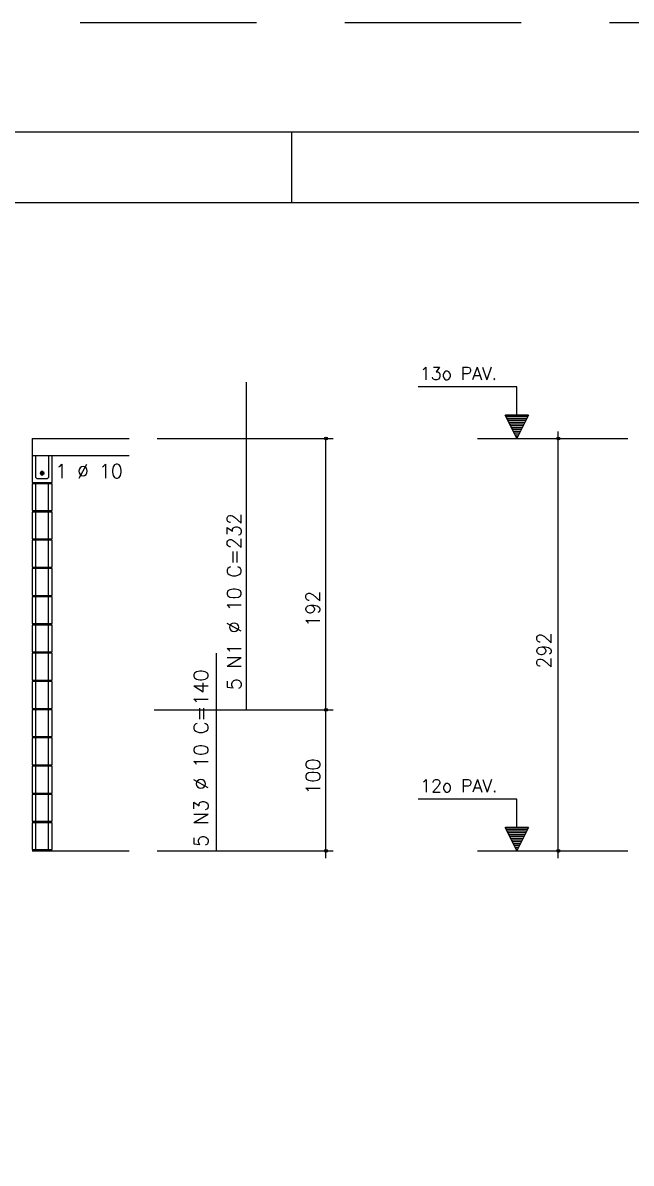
# Model space of a CAD drawing. Extents: x -1.9 to 86, y -1.6 to 60.9.
# Drawn here: x 30.24 to 38.86, y 44.79 to 60.95 of the extents above; entities that cross this region are included whole.
import ezdxf

# ---------------------------------------------------------------- set-up
doc = ezdxf.new("R2010")
doc.units = 0
doc.header["$MEASUREMENT"] = 0
doc.linetypes.add('HIDDEN', pattern=[0.375, 0.25, -0.125])
doc.layers.get('0').update_dxf_attribs({"linetype": 'CONTINUOUS'})
doc.layers.get('Defpoints').update_dxf_attribs({"linetype": 'CONTINUOUS'})
for name, color, linetype in [('ARQ_FOLHA', 7, 'CONTINUOUS'), ('PENA_01', 1, 'CONTINUOUS'), ('PENA_02', 2, 'CONTINUOUS'), ('PENA_03', 3, 'CONTINUOUS'), ('PENA_05', 5, 'CONTINUOUS')]:
    doc.layers.add(name, color=color, linetype=linetype)
doc.styles.get("Standard").update_dxf_attribs({"font": 'ROMANS.SHX'})

# ---------------------------------------------------------------- blocks, each defined once
blk = doc.blocks.new('FOLHA A1 - 841 X 594')
at = {"layer": 'ARQ_FOLHA', "color": 1}
blk.add_line((-500.5, 584), (-500.5, 594), dxfattribs=at)
for points in [[(-841, 0), (0, 0), (0, 594), (-841, 594)], [(-816, 10), (-10, 10), (-10, 584), (-816, 584)]]:
    blk.add_lwpolyline(points, close=True, dxfattribs=at)
at = {"layer": 'Defpoints', "color": 8, "linetype": 'HIDDEN', "ltscale": 100}
blk.add_lwpolyline([(-860.5, 609.5), (-860.5, -15.5), (19.5, -15.5), (19.5, 609.5)], close=True, dxfattribs=at)
blk = doc.blocks.new('*U24')
blk.add_blockref('FOLHA A1 - 841 X 594', (0, 0))

msp = doc.modelspace()

# ---------------------------------------------------------------- linework, layer by layer
at = {"layer": 'PENA_01', "linetype": 'Continuous'}
for p, q in [((36.67864, 55.056295), (38.809504, 55.056295)), ((36.67864, 49.216295), (38.809504, 49.216295))]:
    msp.add_line(p, q, dxfattribs=at)
at = {"layer": 'PENA_02', "linetype": 'Continuous'}
for centre, radius in [((34.533419, 55.056295), 0.02), ((37.824786, 55.056295), 0.02), ((34.533419, 55.056295), 0.01), ((37.824786, 55.056295), 0.01), ((34.533419, 51.216295), 0.02), ((34.533419, 51.216295), 0.01), ((34.533419, 49.216295), 0.02), ((34.533419, 49.216295), 0.01), ((37.824786, 49.216295), 0.02), ((37.824786, 49.216295), 0.01)]:
    msp.add_circle(centre, radius, dxfattribs=at)
at = {"layer": 'PENA_03', "linetype": 'Continuous'}
for p, q in [((37.237639, 55.788161), (35.837639, 55.788161)), ((37.237639, 55.388161), (37.237639, 55.788161)), ((37.239039, 55.388161), (37.239039, 55.789561)), ((37.238339, 55.056295), (37.072406, 55.388161)), ((37.072406, 55.388161), (37.237639, 55.388161)), ((37.238339, 55.059417), (37.074662, 55.386769)), ((37.402015, 55.386769), (37.074662, 55.386769)), ((37.391508, 55.362633), (37.085169, 55.362633)), ((37.378744, 55.337105), (37.097934, 55.337105)), ((37.36598, 55.311577), (37.110698, 55.311577)), ((37.353215, 55.286049), (37.123462, 55.286049)), ((37.340451, 55.26052), (37.136226, 55.26052)), ((37.327687, 55.234992), (37.14899, 55.234992)), ((37.404272, 55.388161), (37.238339, 55.056295)), ((37.402015, 55.38677), (37.238339, 55.059417)), ((37.239039, 55.388161), (37.404272, 55.388161)), ((37.314923, 55.209464), (37.161754, 55.209464)), ((37.302159, 55.183936), (37.174518, 55.183936)), ((37.289395, 55.158408), (37.187282, 55.158408)), ((37.276631, 55.13288), (37.200046, 55.13288)), ((37.263867, 55.107351), (37.21281, 55.107351)), ((37.251103, 55.081823), (37.225575, 55.081823)), ((37.824786, 49.115763), (37.824786, 55.156295)), ((30.373424, 55.056295), (30.373424, 54.436295)), ((30.373424, 55.056295), (31.744103, 55.056295)), ((32.144103, 55.056295), (34.633419, 55.056295)), ((34.533419, 49.115763), (34.533419, 55.056295)), ((30.373424, 54.816295), (31.744103, 54.816295)), ((30.423424, 54.036295), (30.423424, 54.416295)), ((30.603424, 54.036295), (30.603424, 54.416295)), ((30.423424, 53.636295), (30.423424, 54.016295)), ((30.603424, 53.636295), (30.603424, 54.016295)), ((30.423424, 53.236295), (30.423424, 53.616295)), ((30.603424, 53.236295), (30.603424, 53.616295)), ((30.423424, 52.836295), (30.423424, 53.216295)), ((30.603424, 52.836295), (30.603424, 53.216295)), ((30.423424, 52.436295), (30.423424, 52.816295)), ((30.603424, 52.436295), (30.603424, 52.816295)), ((30.423424, 52.036295), (30.423424, 52.416295)), ((30.603424, 52.036295), (30.603424, 52.416295)), ((30.423424, 51.636295), (30.423424, 52.016295)), ((30.603424, 51.636295), (30.603424, 52.016295)), ((30.423424, 51.236295), (30.423424, 51.616295)), ((30.603424, 51.236295), (30.603424, 51.616295)), ((30.423424, 50.836295), (30.423424, 51.216295)), ((30.603424, 50.836295), (30.603424, 51.216295)), ((32.102172, 51.216295), (34.633419, 51.216295)), ((30.423424, 50.436295), (30.423424, 50.816295)), ((30.603424, 50.436295), (30.603424, 50.816295)), ((30.423424, 50.036295), (30.423424, 50.416295)), ((30.603424, 50.036295), (30.603424, 50.416295)), ((30.423424, 49.636295), (30.423424, 50.016295)), ((30.603424, 49.636295), (30.603424, 50.016295)), ((37.237639, 49.948161), (35.837639, 49.948161)), ((37.237639, 49.548161), (37.237639, 49.948161)), ((37.239039, 49.548161), (37.239039, 49.949561)), ((30.423424, 49.236295), (30.423424, 49.616295)), ((30.603424, 49.236295), (30.603424, 49.616295)), ((37.238339, 49.216295), (37.072406, 49.548161)), ((37.072406, 49.548161), (37.237639, 49.548161)), ((37.238339, 49.219417), (37.074662, 49.546769)), ((37.402015, 49.546769), (37.074662, 49.546769)), ((37.391508, 49.522633), (37.085169, 49.522633)), ((37.378744, 49.497105), (37.097934, 49.497105)), ((37.36598, 49.471577), (37.110698, 49.471577)), ((37.353215, 49.446049), (37.123462, 49.446049)), ((37.340451, 49.42052), (37.136226, 49.42052)), ((37.404272, 49.548161), (37.238339, 49.216295)), ((37.402015, 49.54677), (37.238339, 49.219417)), ((37.239039, 49.548161), (37.404272, 49.548161)), ((37.327687, 49.394992), (37.14899, 49.394992)), ((37.314923, 49.369464), (37.161754, 49.369464)), ((37.302159, 49.343936), (37.174518, 49.343936)), ((37.289395, 49.318408), (37.187282, 49.318408)), ((37.276631, 49.29288), (37.200046, 49.29288)), ((37.263867, 49.267351), (37.21281, 49.267351)), ((30.373424, 49.216295), (31.744103, 49.216295)), ((32.144103, 49.216295), (34.633419, 49.216295)), ((37.251103, 49.241823), (37.225575, 49.241823))]:
    msp.add_line(p, q, dxfattribs=at)
for points in [[(30.373424, 54.436295), (30.653424, 54.436295), (30.653424, 54.816295)], [(30.603424, 54.816295), (30.603424, 54.506295), (30.583424, 54.486295), (30.443424, 54.486295), (30.423424, 54.506295), (30.423424, 54.816295)], [(30.537973, 54.567285), (30.535811, 54.577454), (30.529701, 54.585864), (30.520698, 54.591062), (30.510359, 54.592148), (30.500473, 54.588936), (30.492747, 54.58198), (30.488519, 54.572483), (30.488519, 54.562087), (30.492747, 54.552591), (30.500473, 54.545635), (30.510359, 54.542422), (30.520698, 54.543509), (30.529701, 54.548707), (30.535811, 54.557117), (30.537973, 54.567285)], [(30.373424, 54.036295), (30.653424, 54.036295), (30.653424, 54.416295), (30.373424, 54.416295), (30.373424, 54.036295)], [(30.373424, 53.636295), (30.653424, 53.636295), (30.653424, 54.016295), (30.373424, 54.016295), (30.373424, 53.636295)], [(30.373424, 53.236295), (30.653424, 53.236295), (30.653424, 53.616295), (30.373424, 53.616295), (30.373424, 53.236295)], [(30.373424, 52.836295), (30.653424, 52.836295), (30.653424, 53.216295), (30.373424, 53.216295), (30.373424, 52.836295)], [(30.373424, 52.436295), (30.653424, 52.436295), (30.653424, 52.816295), (30.373424, 52.816295), (30.373424, 52.436295)], [(30.373424, 52.036295), (30.653424, 52.036295), (30.653424, 52.416295), (30.373424, 52.416295), (30.373424, 52.036295)], [(30.373424, 51.636295), (30.653424, 51.636295), (30.653424, 52.016295), (30.373424, 52.016295), (30.373424, 51.636295)], [(30.373424, 51.236295), (30.653424, 51.236295), (30.653424, 51.616295), (30.373424, 51.616295), (30.373424, 51.236295)], [(30.373424, 50.836295), (30.653424, 50.836295), (30.653424, 51.216295), (30.373424, 51.216295), (30.373424, 50.836295)], [(30.373424, 50.436295), (30.653424, 50.436295), (30.653424, 50.816295), (30.373424, 50.816295), (30.373424, 50.436295)], [(30.373424, 50.036295), (30.653424, 50.036295), (30.653424, 50.416295), (30.373424, 50.416295), (30.373424, 50.036295)], [(30.373424, 49.636295), (30.653424, 49.636295), (30.653424, 50.016295), (30.373424, 50.016295), (30.373424, 49.636295)], [(30.373424, 49.236295), (30.653424, 49.236295), (30.653424, 49.616295), (30.373424, 49.616295), (30.373424, 49.236295)]]:
    msp.add_lwpolyline(points, dxfattribs=at)
msp.add_circle((30.512973, 54.567285), 0.025, dxfattribs=at)
for points in [[(30.537973, 54.567285), (30.500473, 54.588936), (30.48948, 54.575836)], [(30.537973, 54.567285), (30.500473, 54.588936), (30.492747, 54.58198)], [(30.537973, 54.567285), (30.510359, 54.592148), (30.500473, 54.588936)], [(30.537973, 54.567285), (30.517314, 54.591905), (30.500473, 54.588936)], [(30.537973, 54.567285), (30.520698, 54.591062), (30.510359, 54.592148)], [(30.537973, 54.567285), (30.532124, 54.583355), (30.517314, 54.591905)], [(30.537973, 54.567285), (30.529701, 54.585864), (30.520698, 54.591062)], [(30.537973, 54.567285), (30.492747, 54.58198), (30.488519, 54.572483)], [(30.537973, 54.567285), (30.488519, 54.572483), (30.488519, 54.562087)], [(30.537973, 54.567285), (30.488519, 54.562087), (30.492747, 54.552591)], [(30.537973, 54.567285), (30.48948, 54.575836), (30.48948, 54.558735)], [(30.537973, 54.567285), (30.48948, 54.558735), (30.500473, 54.545635)], [(30.537973, 54.567285), (30.492747, 54.552591), (30.500473, 54.545635)], [(30.537973, 54.567285), (30.500473, 54.545635), (30.517314, 54.542665)], [(30.537973, 54.567285), (30.500473, 54.545635), (30.510359, 54.542422)], [(30.537973, 54.567285), (30.510359, 54.542422), (30.520698, 54.543509)], [(30.537973, 54.567285), (30.517314, 54.542665), (30.532124, 54.551215)], [(30.537973, 54.567285), (30.520698, 54.543509), (30.529701, 54.548707)], [(30.537973, 54.567285), (30.535811, 54.577454), (30.529701, 54.585864)], [(30.537973, 54.567285), (30.529701, 54.548707), (30.535811, 54.557117)], [(30.537973, 54.567285), (30.532124, 54.551215), (30.537973, 54.567285)], [(30.537973, 54.567285), (30.535811, 54.557117), (30.537973, 54.567285)]]:
    msp.add_solid(points, dxfattribs=at)
at = {"layer": 'PENA_05', "linetype": 'Continuous'}
for p, q in [((33.409669, 51.213373), (33.409669, 55.856295)), ((32.983745, 49.216295), (32.983745, 52.016295))]:
    msp.add_line(p, q, dxfattribs=at)

# ---------------------------------------------------------------- block references
at = {"xscale": 0.09999999999999938, "yscale": 0.09999999999999938, "zscale": 0.09999999999999938}
msp.add_blockref('*U24', (84.1, -0.004999), dxfattribs=at)

# ---------------------------------------------------------------- texts
at = {"layer": 'PENA_03', "linetype": 'Continuous'}
for s, height, p in [('13o PAV.', 0.18, (35.863345, 55.890034)), ('1 %%c 10', 0.2, (30.697613, 54.495371)), ('12o PAV.', 0.18, (35.867911, 50.050034))]:
    msp.add_text(s, height=height, dxfattribs=at).set_placement(p)
for s, p in [('5 N1 %%c 10 C=232', (33.332633, 51.492526)), ('192', (34.448026, 52.388101)), ('292', (37.722482, 51.797693)), ('5 N3 %%c 10 C=140', (32.862683, 49.274947)), ('100', (34.449641, 50.012542))]:
    msp.add_text(s, height=0.2, rotation=90, dxfattribs=at).set_placement(p)

doc.saveas('drawing.dxf')
